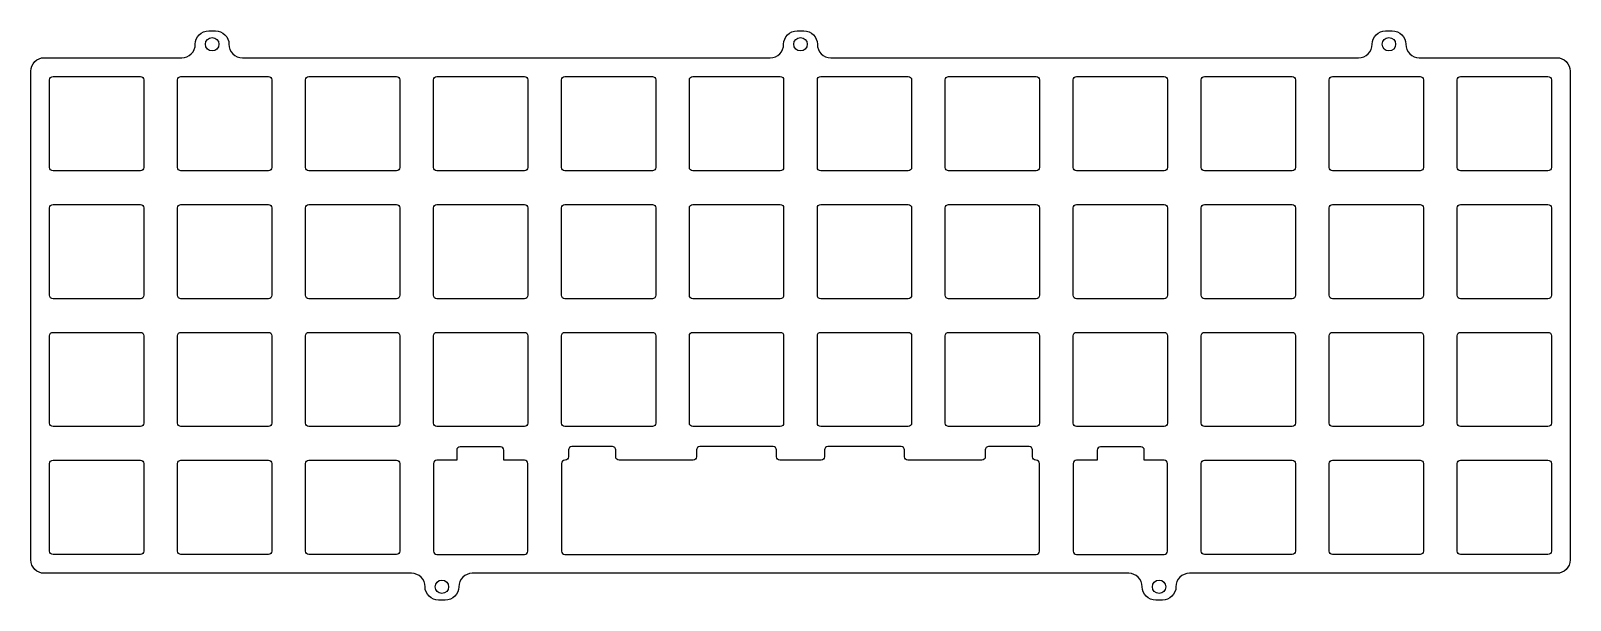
# Model space of a CAD drawing. Header units: millimetres. Extents: x -10 to 219, y -71 to 14.
import ezdxf

# ---------------------------------------------------------------- set-up
doc = ezdxf.new("R2010")
doc.units = ezdxf.units.MM
doc.layers.get('0').update_dxf_attribs({"linetype": 'CONTINUOUS'})

msp = doc.modelspace()

# ---------------------------------------------------------------- linework, layer by layer
for points in [[(-7.8, 9.81), (12.62, 9.81, 0.414214), (14.63, 11.81, -0.414214), (16.63, 13.81), (17.62, 13.81, -0.414214), (19.63, 11.81, 0.414214), (21.62, 9.81), (100, 9.81, 0.414214), (102, 11.81, -0.414214), (104, 13.81), (105, 13.81, -0.414214), (107, 11.81, 0.414214), (109, 9.81), (187.38, 9.81, 0.414214), (189.38, 11.81, -0.414214), (191.38, 13.81), (192.38, 13.81, -0.414214), (194.38, 11.81, 0.414214), (196.38, 9.81), (216.8, 9.81, -0.414214), (218.8, 7.81), (218.8, -64.79, -0.414214), (216.8, -66.79), (162.25, -66.79, 0.414214), (160.25, -68.79, -0.414214), (158.25, -70.79), (157.25, -70.79, -0.414214), (155.25, -68.79, 0.414214), (153.25, -66.79), (55.75, -66.79, 0.414214), (53.75, -68.79, -0.414214), (51.75, -70.79), (50.75, -70.79, -0.414214), (48.75, -68.79, 0.414214), (46.75, -66.79), (-7.8, -66.79, -0.414214), (-9.8, -64.79), (-9.8, 7.81, -0.414214)], [(7, -6.49, -0.414214), (6.5, -6.99), (-6.5, -6.99, -0.414214), (-7, -6.49), (-7, 6.51, -0.414214), (-6.5, 7.01), (6.5, 7.01, -0.414214), (7, 6.51)], [(26, -6.49, -0.414214), (25.5, -6.99), (12.5, -6.99, -0.414214), (12, -6.49), (12, 6.51, -0.414214), (12.5, 7.01), (25.5, 7.01, -0.414214), (26, 6.51)], [(31, 6.51, -0.414214), (31.5, 7.01), (44.5, 7.01, -0.414214), (45, 6.51), (45, -6.49, -0.414214), (44.5, -6.99), (31.5, -6.99, -0.414214), (31, -6.49)], [(64, -6.49, -0.414214), (63.5, -6.99), (50.5, -6.99, -0.414214), (50, -6.49), (50, 6.51, -0.414214), (50.5, 7.01), (63.5, 7.01, -0.414214), (64, 6.51)], [(69.5, -6.99, -0.414214), (69, -6.49), (69, 6.51, -0.414214), (69.5, 7.01), (82.5, 7.01, -0.414214), (83, 6.51), (83, -6.49, -0.414214), (82.5, -6.99)], [(101.5, 7.01, -0.414214), (102, 6.51), (102, -6.49, -0.414214), (101.5, -6.99), (88.5, -6.99, -0.414214), (88, -6.49), (88, 6.51, -0.414214), (88.5, 7.01)], [(107.5, -6.99, -0.414214), (107, -6.49), (107, 6.51, -0.414214), (107.5, 7.01), (120.5, 7.01, -0.414214), (121, 6.51), (121, -6.49, -0.414214), (120.5, -6.99)], [(139.5, 7.01, -0.414214), (140, 6.51), (140, -6.49, -0.414214), (139.5, -6.99), (126.5, -6.99, -0.414214), (126, -6.49), (126, 6.51, -0.414214), (126.5, 7.01)], [(159, -6.49, -0.414214), (158.5, -6.99), (145.5, -6.99, -0.414214), (145, -6.49), (145, 6.51, -0.414214), (145.5, 7.01), (158.5, 7.01, -0.414214), (159, 6.51)], [(177.5, 7.01, -0.414214), (178, 6.51), (178, -6.49, -0.414214), (177.5, -6.99), (164.5, -6.99, -0.414214), (164, -6.49), (164, 6.51, -0.414214), (164.5, 7.01)], [(197, -6.49, -0.414214), (196.5, -6.99), (183.5, -6.99, -0.414214), (183, -6.49), (183, 6.51, -0.414214), (183.5, 7.01), (196.5, 7.01, -0.414214), (197, 6.51)], [(202, 6.51, -0.414214), (202.5, 7.01), (215.5, 7.01, -0.414214), (216, 6.51), (216, -6.49, -0.414214), (215.5, -6.99), (202.5, -6.99, -0.414214), (202, -6.49)], [(-6.5, -25.99, -0.414214), (-7, -25.49), (-7, -12.49, -0.414214), (-6.5, -11.99), (6.5, -11.99, -0.414214), (7, -12.49), (7, -25.49, -0.414214), (6.5, -25.99)], [(12.5, -25.99, -0.414214), (12, -25.49), (12, -12.49, -0.414214), (12.5, -11.99), (25.5, -11.99, -0.414214), (26, -12.49), (26, -25.49, -0.414214), (25.5, -25.99)], [(31, -12.49, -0.414214), (31.5, -11.99), (44.5, -11.99, -0.414214), (45, -12.49), (45, -25.49, -0.414214), (44.5, -25.99), (31.5, -25.99, -0.414214), (31, -25.49)], [(50, -12.49, -0.414214), (50.5, -11.99), (63.5, -11.99, -0.414214), (64, -12.49), (64, -25.49, -0.414214), (63.5, -25.99), (50.5, -25.99, -0.414214), (50, -25.49)], [(69.5, -25.99, -0.414214), (69, -25.49), (69, -12.49, -0.414214), (69.5, -11.99), (82.5, -11.99, -0.414214), (83, -12.49), (83, -25.49, -0.414214), (82.5, -25.99)], [(101.5, -11.99, -0.414214), (102, -12.49), (102, -25.49, -0.414214), (101.5, -25.99), (88.5, -25.99, -0.414214), (88, -25.49), (88, -12.49, -0.414214), (88.5, -11.99)], [(121, -25.49, -0.414214), (120.5, -25.99), (107.5, -25.99, -0.414214), (107, -25.49), (107, -12.49, -0.414214), (107.5, -11.99), (120.5, -11.99, -0.414214), (121, -12.49)], [(126.5, -25.99, -0.414214), (126, -25.49), (126, -12.49, -0.414214), (126.5, -11.99), (139.5, -11.99, -0.414214), (140, -12.49), (140, -25.49, -0.414214), (139.5, -25.99)], [(145, -12.49, -0.414214), (145.5, -11.99), (158.5, -11.99, -0.414214), (159, -12.49), (159, -25.49, -0.414214), (158.5, -25.99), (145.5, -25.99, -0.414214), (145, -25.49)], [(164.5, -25.99, -0.414214), (164, -25.49), (164, -12.49, -0.414214), (164.5, -11.99), (177.5, -11.99, -0.414214), (178, -12.49), (178, -25.49, -0.414214), (177.5, -25.99)], [(197, -25.49, -0.414214), (196.5, -25.99), (183.5, -25.99, -0.414214), (183, -25.49), (183, -12.49, -0.414214), (183.5, -11.99), (196.5, -11.99, -0.414214), (197, -12.49)], [(215.5, -11.99, -0.414214), (216, -12.49), (216, -25.49, -0.414214), (215.5, -25.99), (202.5, -25.99, -0.414214), (202, -25.49), (202, -12.49, -0.414214), (202.5, -11.99)], [(-7, -31.49, -0.414214), (-6.5, -30.99), (6.5, -30.99, -0.414214), (7, -31.49), (7, -44.49, -0.414214), (6.5, -44.99), (-6.5, -44.99, -0.414214), (-7, -44.49)], [(25.5, -30.99, -0.414214), (26, -31.49), (26, -44.49, -0.414214), (25.5, -44.99), (12.5, -44.99, -0.414214), (12, -44.49), (12, -31.49, -0.414214), (12.5, -30.99)], [(44.5, -30.99, -0.414214), (45, -31.49), (45, -44.49, -0.414214), (44.5, -44.99), (31.5, -44.99, -0.414214), (31, -44.49), (31, -31.49, -0.414214), (31.5, -30.99)], [(63.5, -30.99, -0.414214), (64, -31.49), (64, -44.49, -0.414214), (63.5, -44.99), (50.5, -44.99, -0.414214), (50, -44.49), (50, -31.49, -0.414214), (50.5, -30.99)], [(83, -44.49, -0.414214), (82.5, -44.99), (69.5, -44.99, -0.414214), (69, -44.49), (69, -31.49, -0.414214), (69.5, -30.99), (82.5, -30.99, -0.414214), (83, -31.49)], [(101.5, -30.99, -0.414214), (102, -31.49), (102, -44.49, -0.414214), (101.5, -44.99), (88.5, -44.99, -0.414214), (88, -44.49), (88, -31.49, -0.414214), (88.5, -30.99)], [(120.5, -30.99, -0.414214), (121, -31.49), (121, -44.49, -0.414214), (120.5, -44.99), (107.5, -44.99, -0.414214), (107, -44.49), (107, -31.49, -0.414214), (107.5, -30.99)], [(126.5, -44.99, -0.414214), (126, -44.49), (126, -31.49, -0.414214), (126.5, -30.99), (139.5, -30.99, -0.414214), (140, -31.49), (140, -44.49, -0.414214), (139.5, -44.99)], [(145, -31.49, -0.414214), (145.5, -30.99), (158.5, -30.99, -0.414214), (159, -31.49), (159, -44.49, -0.414214), (158.5, -44.99), (145.5, -44.99, -0.414214), (145, -44.49)], [(178, -44.49, -0.414214), (177.5, -44.99), (164.5, -44.99, -0.414214), (164, -44.49), (164, -31.49, -0.414214), (164.5, -30.99), (177.5, -30.99, -0.414214), (178, -31.49)], [(197, -44.49, -0.414214), (196.5, -44.99), (183.5, -44.99, -0.414214), (183, -44.49), (183, -31.49, -0.414214), (183.5, -30.99), (196.5, -30.99, -0.414214), (197, -31.49)], [(216, -44.49, -0.414214), (215.5, -44.99), (202.5, -44.99, -0.414214), (202, -44.49), (202, -31.49, -0.414214), (202.5, -30.99), (215.5, -30.99, -0.414214), (216, -31.49)], [(60.45, -49.99), (60.45, -48.49, 0.414214), (59.95, -47.99), (53.95, -47.99, 0.414214), (53.45, -48.49), (53.45, -49.99), (50.5, -49.99, 0.414214), (50, -50.49), (50, -63.49, 0.414214), (50.5, -63.99), (63.5, -63.99, 0.414214), (64, -63.49), (64, -50.49, 0.414214), (63.5, -49.99)], [(138.94, -49.49), (138.94, -48.47, 0.414214), (138.44, -47.97), (132.44, -47.97, 0.414214), (131.94, -48.47), (131.94, -49.49, -0.414214), (131.44, -49.99), (120.44, -49.99, -0.414214), (119.94, -49.49), (119.94, -48.47, 0.414214), (119.44, -47.97), (108.56, -47.97, 0.414214), (108.06, -48.47), (108.06, -49.49, -0.414214), (107.56, -49.99), (101.44, -49.99, -0.414214), (100.94, -49.49), (100.94, -48.47, 0.414214), (100.44, -47.97), (89.56, -47.97, 0.414214), (89.06, -48.47), (89.06, -49.49, -0.414214), (88.56, -49.99), (77.56, -49.99, -0.414214), (77.06, -49.49), (77.06, -48.47, 0.414214), (76.56, -47.97), (70.56, -47.97, 0.414214), (70.06, -48.47), (70.06, -49.49, -0.414214), (69.56, -49.99), (69.5, -49.99, 0.414214), (69, -50.49), (69, -63.49, 0.414214), (69.5, -63.99), (139.5, -63.99, 0.414214), (140, -63.49), (140, -50.49, 0.414214), (139.5, -49.99), (139.44, -49.99, -0.414214)], [(155.55, -49.99), (155.55, -48.49, 0.414214), (155.05, -47.99), (149.05, -47.99, 0.414214), (148.55, -48.49), (148.55, -49.99), (145.5, -49.99, 0.414214), (145, -50.49), (145, -63.49, 0.414214), (145.5, -63.99), (158.5, -63.99, 0.414214), (159, -63.49), (159, -50.49, 0.414214), (158.5, -49.99)], [(-7, -50.49, -0.414214), (-6.5, -49.99), (6.5, -49.99, -0.414214), (7, -50.49), (7, -63.49, -0.414214), (6.5, -63.99), (-6.5, -63.99, -0.414214), (-7, -63.49)], [(12, -50.49, -0.414214), (12.5, -49.99), (25.5, -49.99, -0.414214), (26, -50.49), (26, -63.49, -0.414214), (25.5, -63.99), (12.5, -63.99, -0.414214), (12, -63.49)], [(45, -63.49, -0.414214), (44.5, -63.99), (31.5, -63.99, -0.414214), (31, -63.49), (31, -50.49, -0.414214), (31.5, -49.99), (44.5, -49.99, -0.414214), (45, -50.49)], [(178, -63.49, -0.414214), (177.5, -63.99), (164.5, -63.99, -0.414214), (164, -63.49), (164, -50.49, -0.414214), (164.5, -49.99), (177.5, -49.99, -0.414214), (178, -50.49)], [(197, -63.49, -0.414214), (196.5, -63.99), (183.5, -63.99, -0.414214), (183, -63.49), (183, -50.49, -0.414214), (183.5, -49.99), (196.5, -49.99, -0.414214), (197, -50.49)], [(216, -63.49, -0.414214), (215.5, -63.99), (202.5, -63.99, -0.414214), (202, -63.49), (202, -50.49, -0.414214), (202.5, -49.99), (215.5, -49.99, -0.414214), (216, -50.49)]]:
    msp.add_lwpolyline(points, format="xyb", close=True)
for centre in [(17.13, 11.81), (104.5, 11.81), (191.88, 11.81), (51.25, -68.79), (157.75, -68.79)]:
    msp.add_circle(centre, 1)

doc.saveas('drawing.dxf')
